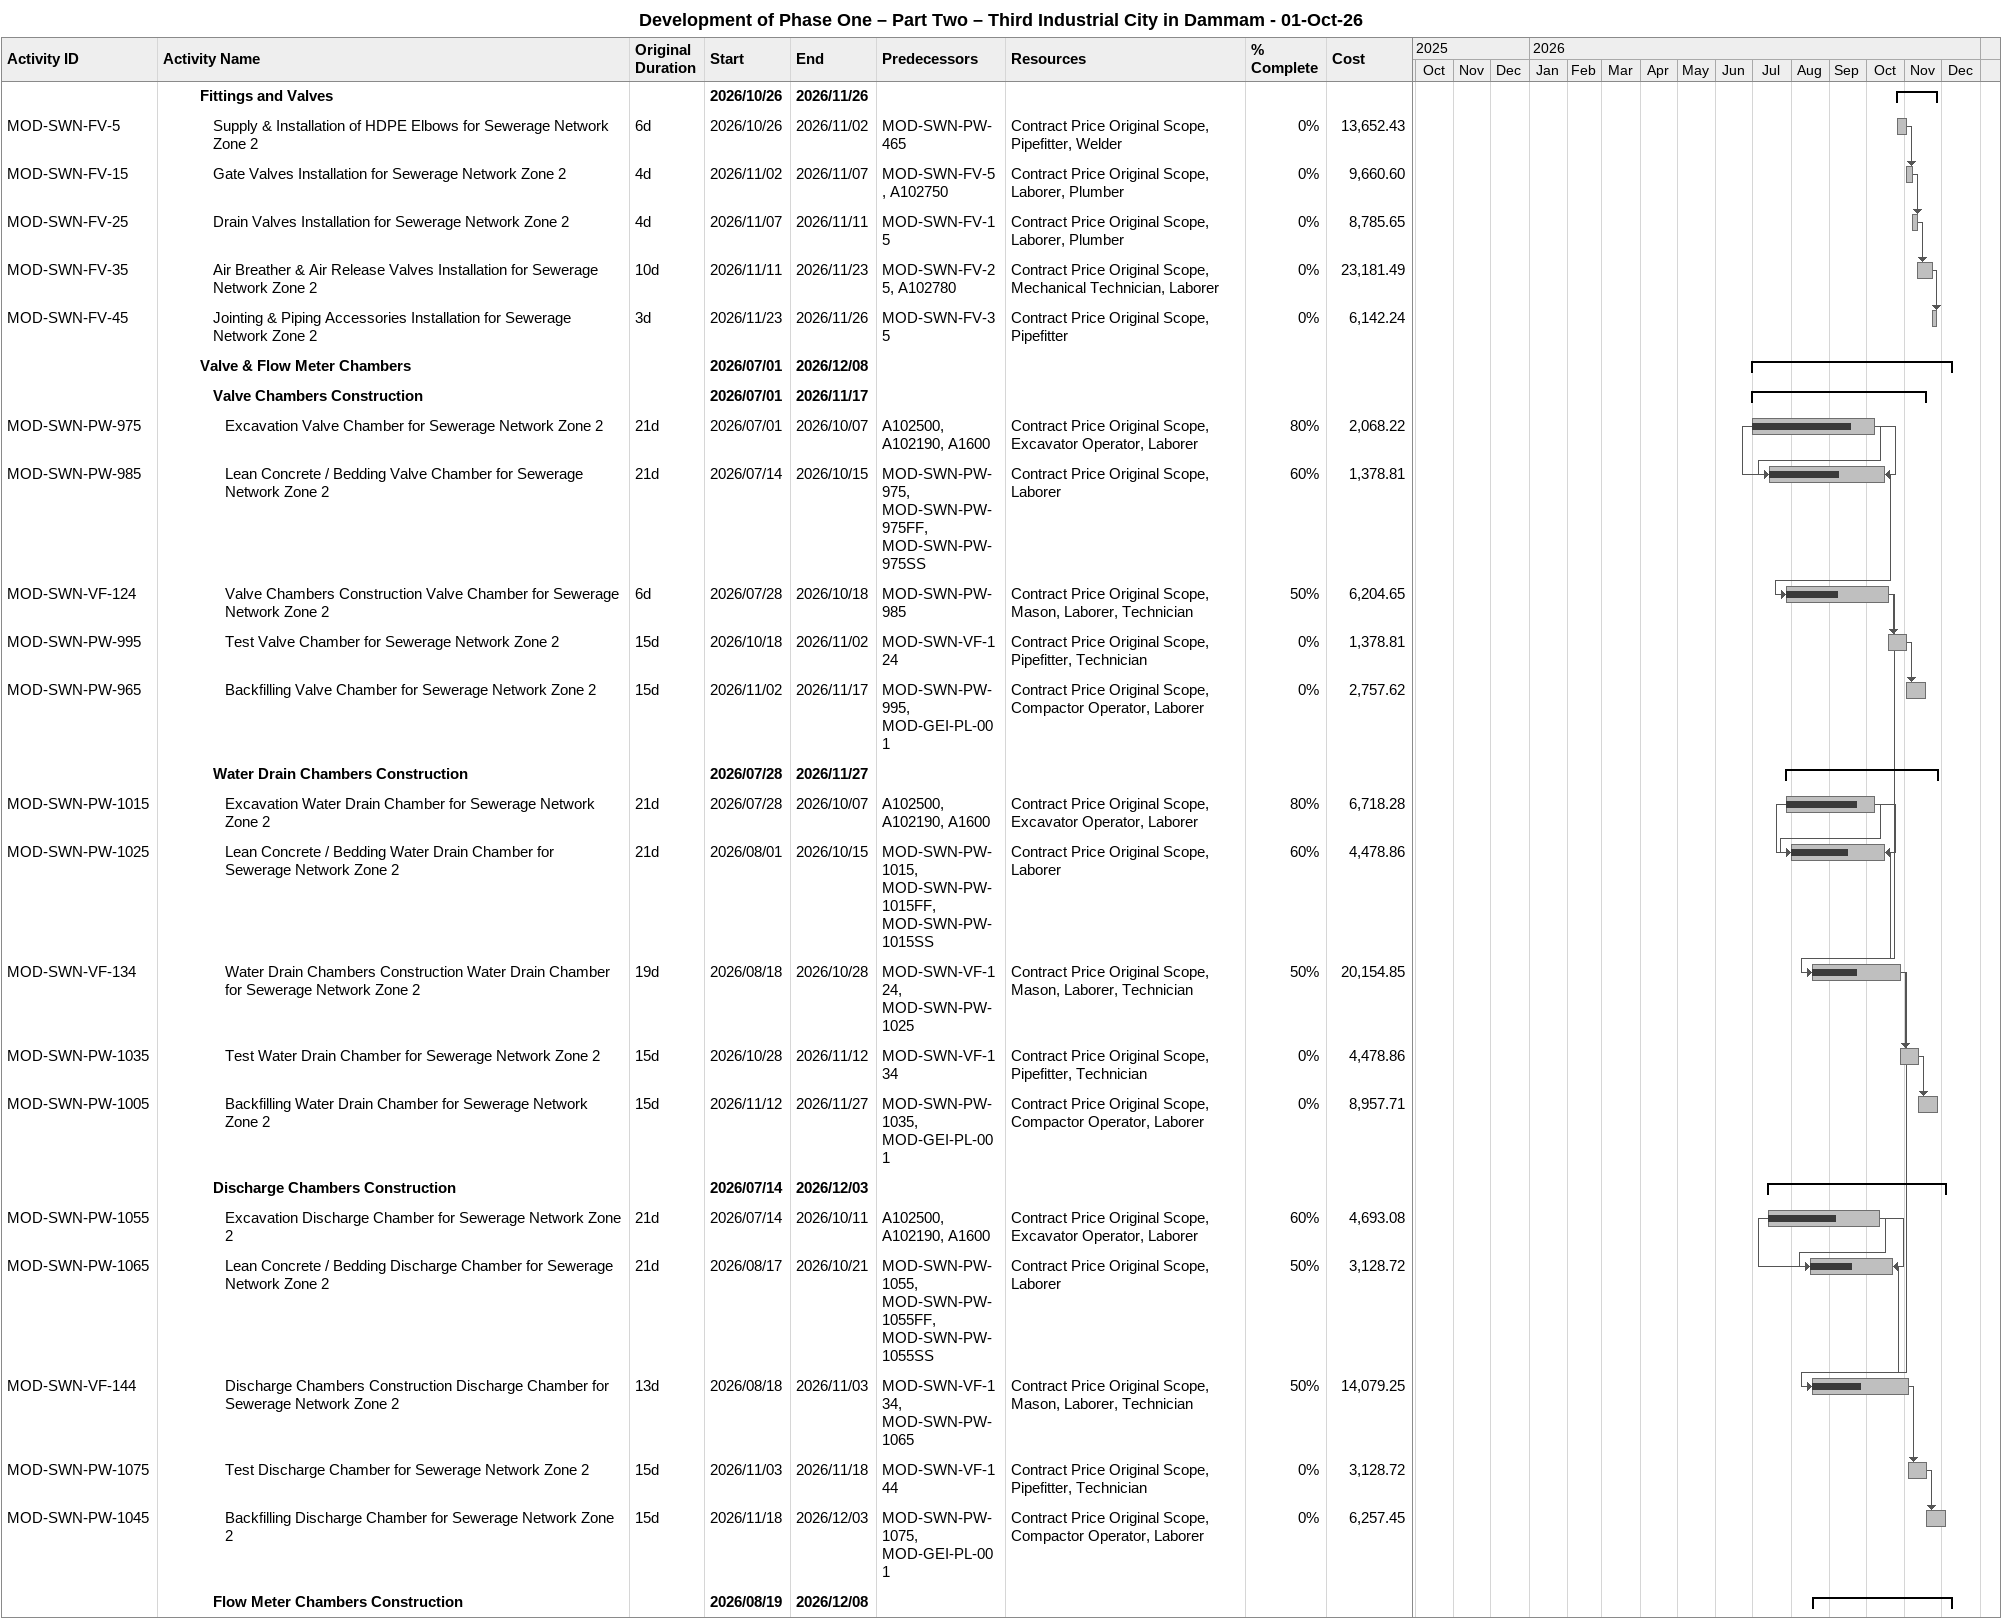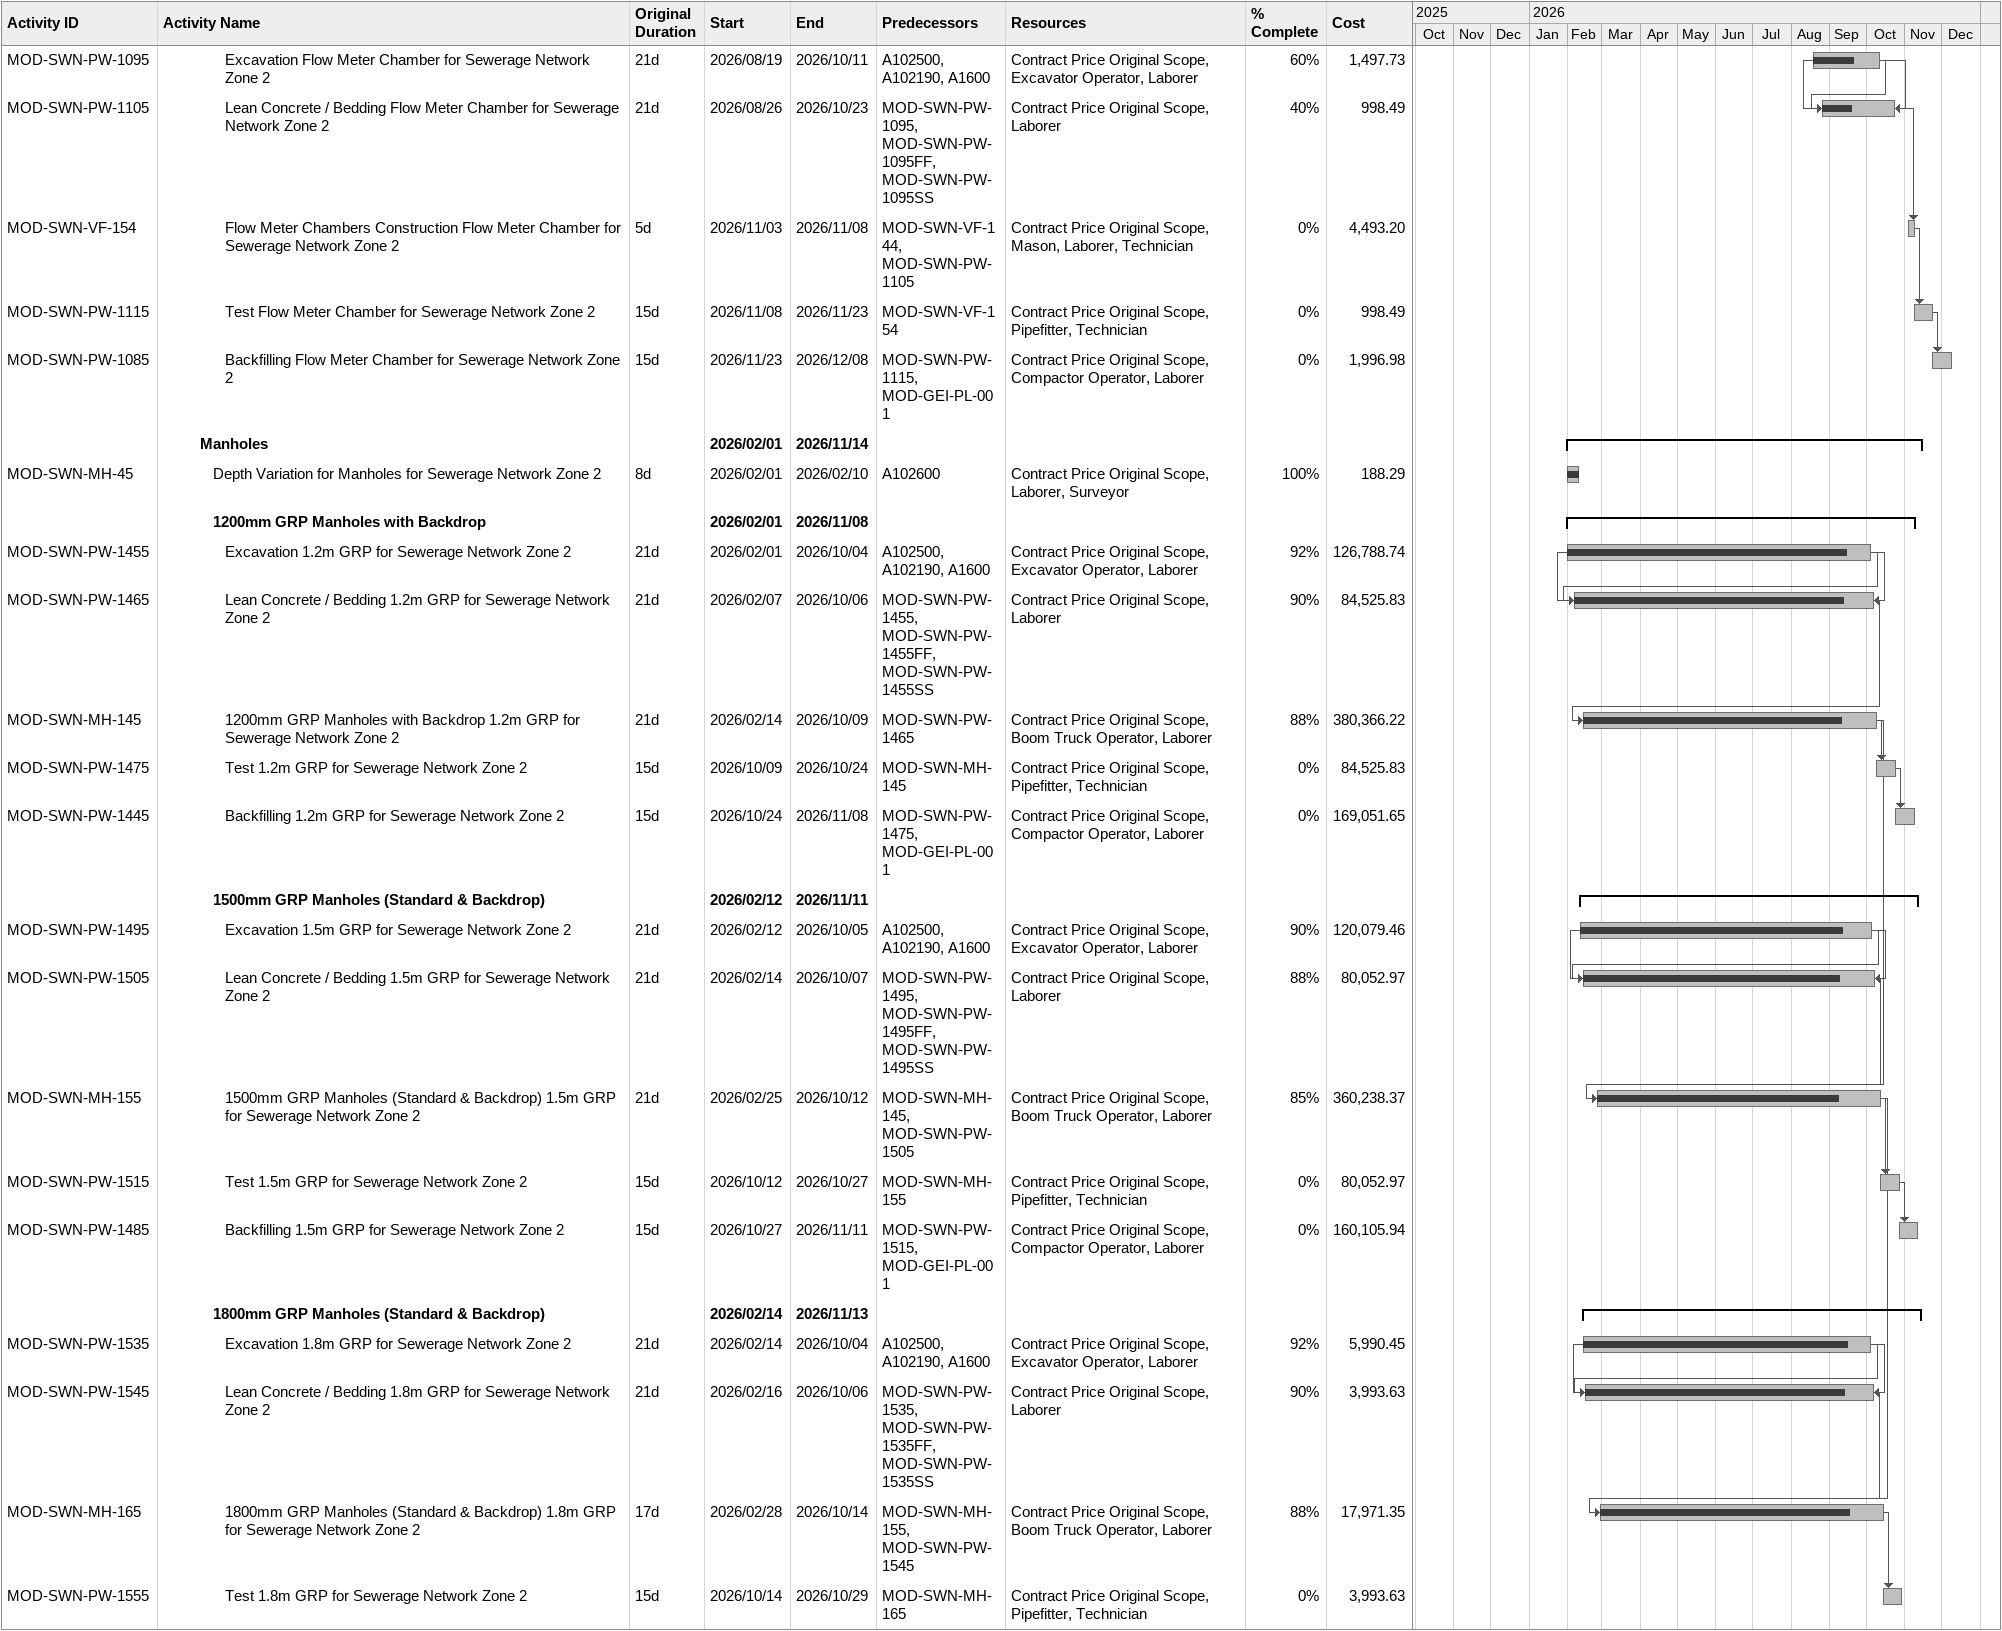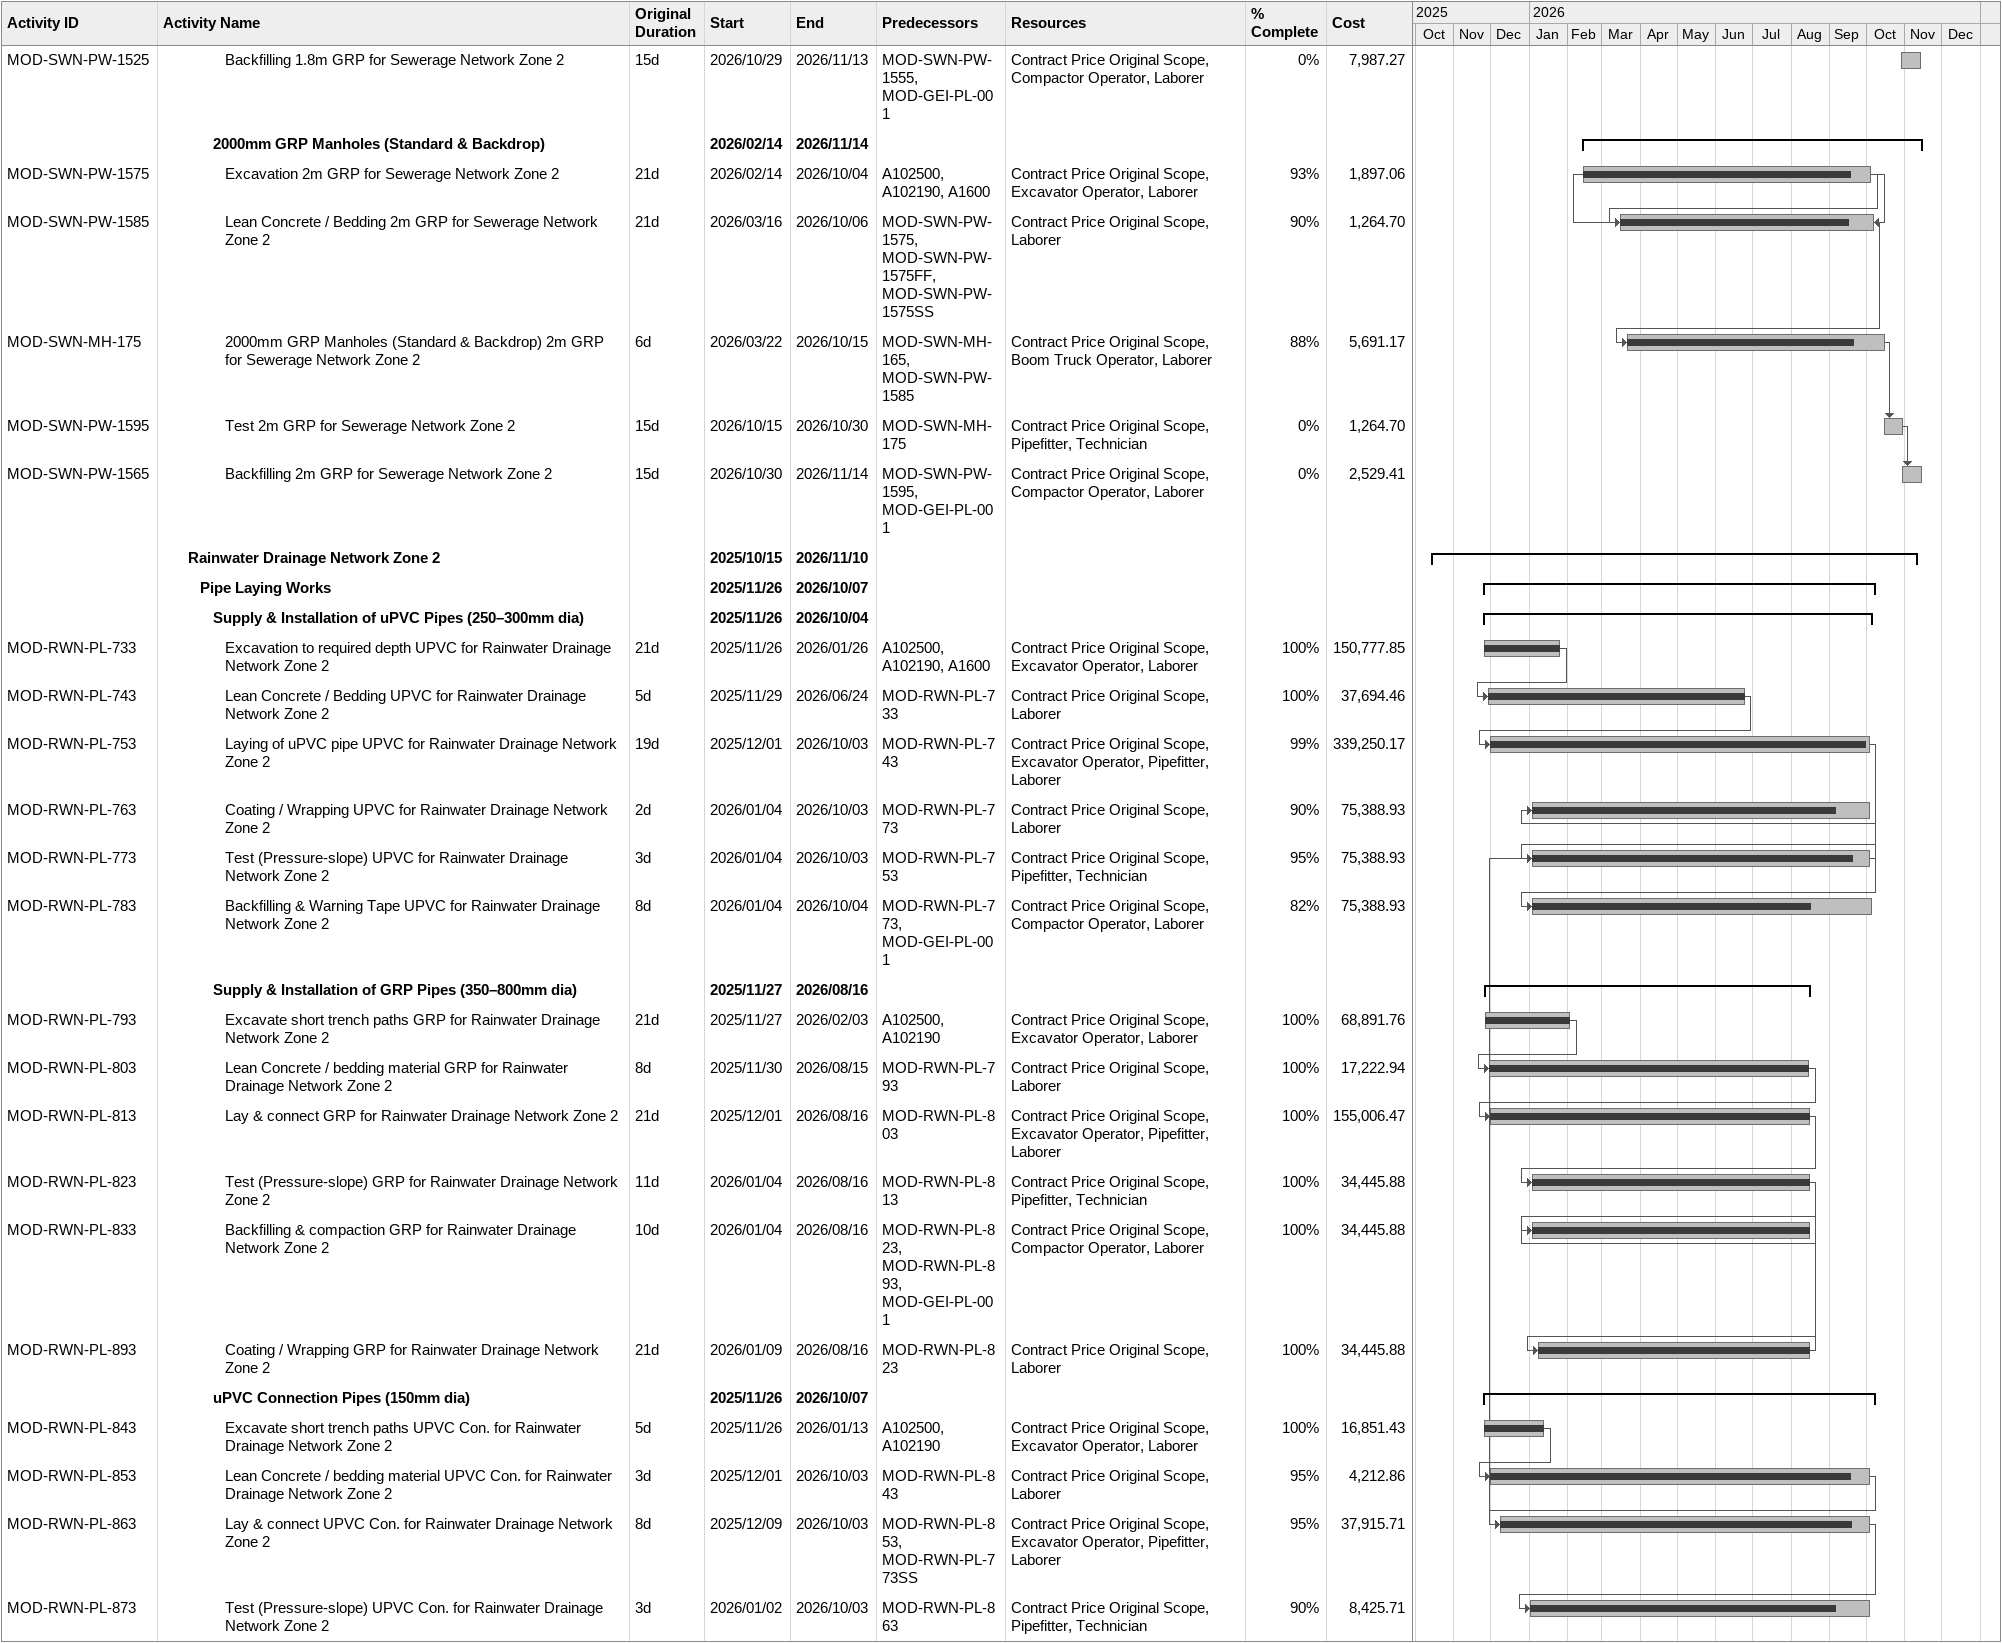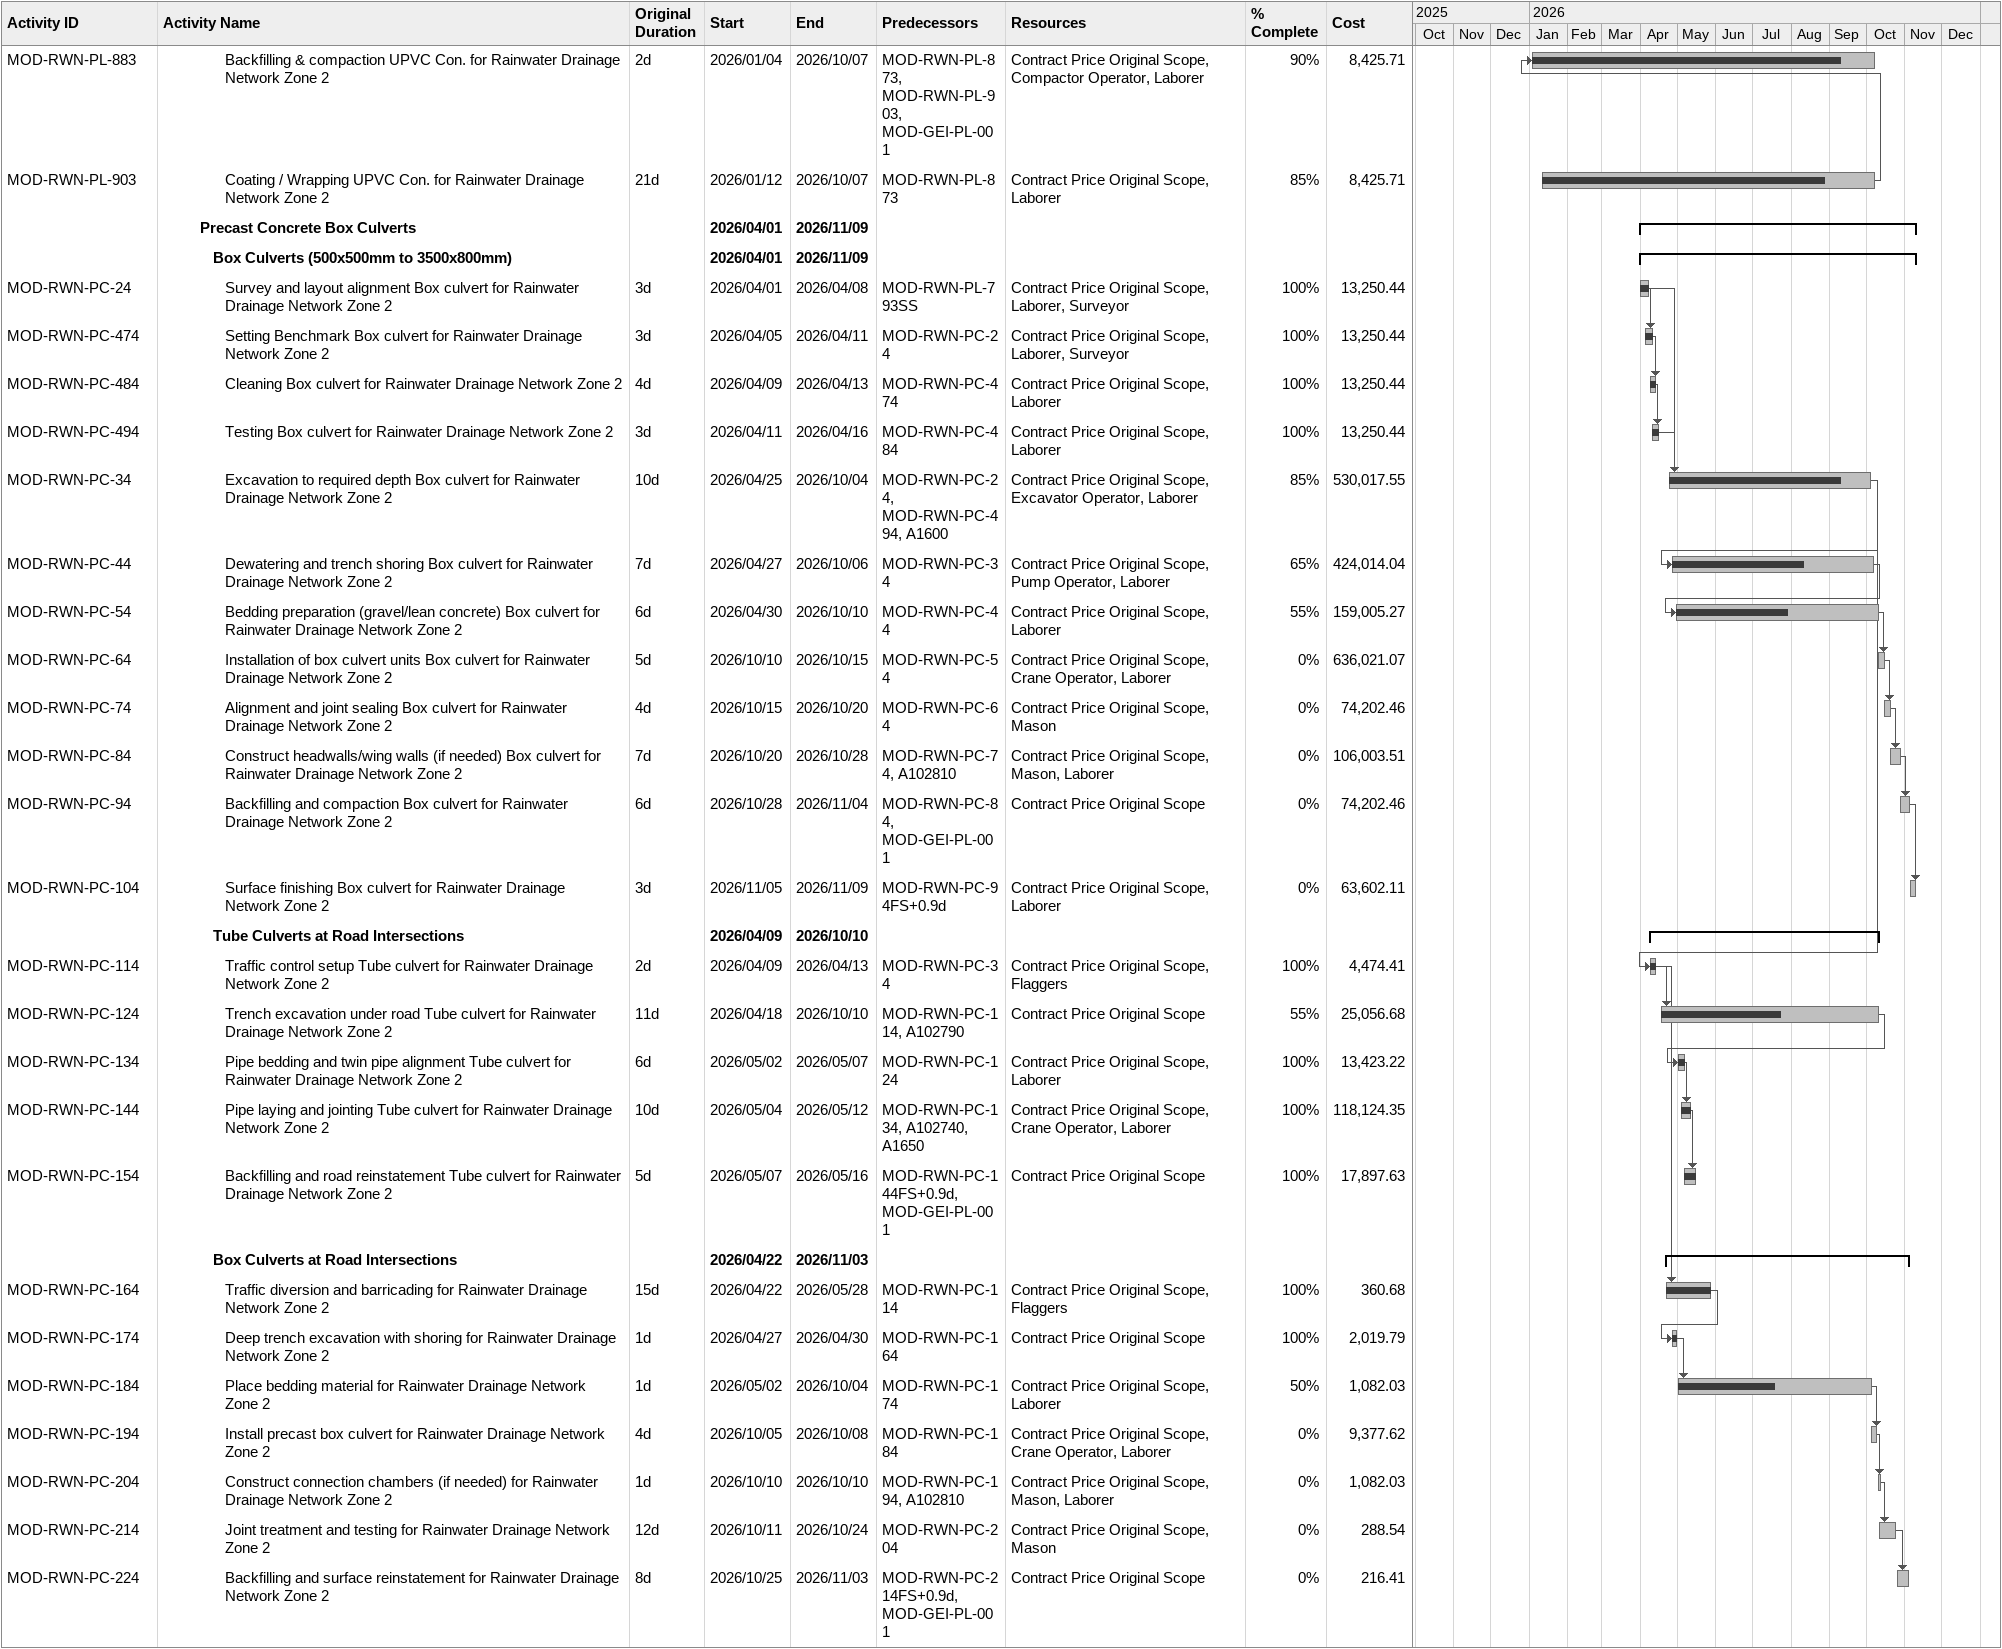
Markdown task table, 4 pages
Development of Phase One – Part Two – Third Industrial City in Dammam - 01-Oct-26

| ID | Level | Task | Original duration | Start | Finish | Predecessors | Resources | % complete | Cost |
|---|---|---|---|---|---|---|---|---|---|
|  | 4 | **Fittings and Valves** |  | 2026-10-26 | 2026-11-26 |  |  |  |  |
| MOD-SWN-FV-5 | 5 | Supply & Installation of HDPE Elbows for Sewerage Network Zone 2 | 6d | 2026-10-26 | 2026-11-02 | MOD-SWN-PW-465 | Contract Price Original Scope, Pipefitter, Welder | 0 | 13652.43 |
| MOD-SWN-FV-15 | 5 | Gate Valves Installation for Sewerage Network Zone 2 | 4d | 2026-11-02 | 2026-11-07 | MOD-SWN-FV-5, A102750 | Contract Price Original Scope, Laborer, Plumber | 0 | 9660.60 |
| MOD-SWN-FV-25 | 5 | Drain Valves Installation for Sewerage Network Zone 2 | 4d | 2026-11-07 | 2026-11-11 | MOD-SWN-FV-15 | Contract Price Original Scope, Laborer, Plumber | 0 | 8785.65 |
| MOD-SWN-FV-35 | 5 | Air Breather & Air Release Valves Installation for Sewerage Network Zone 2 | 10d | 2026-11-11 | 2026-11-23 | MOD-SWN-FV-25, A102780 | Contract Price Original Scope, Mechanical Technician, Laborer | 0 | 23181.49 |
| MOD-SWN-FV-45 | 5 | Jointing & Piping Accessories Installation for Sewerage Network Zone 2 | 3d | 2026-11-23 | 2026-11-26 | MOD-SWN-FV-35 | Contract Price Original Scope, Pipefitter | 0 | 6142.24 |
|  | 4 | **Valve & Flow Meter Chambers** |  | 2026-07-01 | 2026-12-08 |  |  |  |  |
|  | 5 | **Valve Chambers Construction** |  | 2026-07-01 | 2026-11-17 |  |  |  |  |
| MOD-SWN-PW-975 | 6 | Excavation Valve Chamber for Sewerage Network Zone 2 | 21d | 2026-07-01 | 2026-10-07 | A102500, A102190, A1600 | Contract Price Original Scope, Excavator Operator, Laborer | 80 | 2068.22 |
| MOD-SWN-PW-985 | 6 | Lean Concrete / Bedding Valve Chamber for Sewerage Network Zone 2 | 21d | 2026-07-14 | 2026-10-15 | MOD-SWN-PW-975, MOD-SWN-PW-975FF, MOD-SWN-PW-975SS | Contract Price Original Scope, Laborer | 60 | 1378.81 |
| MOD-SWN-VF-124 | 6 | Valve Chambers Construction Valve Chamber for Sewerage Network Zone 2 | 6d | 2026-07-28 | 2026-10-18 | MOD-SWN-PW-985 | Contract Price Original Scope, Mason, Laborer, Technician | 50 | 6204.65 |
| MOD-SWN-PW-995 | 6 | Test Valve Chamber for Sewerage Network Zone 2 | 15d | 2026-10-18 | 2026-11-02 | MOD-SWN-VF-124 | Contract Price Original Scope, Pipefitter, Technician | 0 | 1378.81 |
| MOD-SWN-PW-965 | 6 | Backfilling Valve Chamber for Sewerage Network Zone 2 | 15d | 2026-11-02 | 2026-11-17 | MOD-SWN-PW-995, MOD-GEI-PL-001 | Contract Price Original Scope, Compactor Operator, Laborer | 0 | 2757.62 |
|  | 5 | **Water Drain Chambers Construction** |  | 2026-07-28 | 2026-11-27 |  |  |  |  |
| MOD-SWN-PW-1015 | 6 | Excavation Water Drain Chamber for Sewerage Network Zone 2 | 21d | 2026-07-28 | 2026-10-07 | A102500, A102190, A1600 | Contract Price Original Scope, Excavator Operator, Laborer | 80 | 6718.28 |
| MOD-SWN-PW-1025 | 6 | Lean Concrete / Bedding Water Drain Chamber for Sewerage Network Zone 2 | 21d | 2026-08-01 | 2026-10-15 | MOD-SWN-PW-1015, MOD-SWN-PW-1015FF, MOD-SWN-PW-1015SS | Contract Price Original Scope, Laborer | 60 | 4478.86 |
| MOD-SWN-VF-134 | 6 | Water Drain Chambers Construction Water Drain Chamber for Sewerage Network Zone 2 | 19d | 2026-08-18 | 2026-10-28 | MOD-SWN-VF-124, MOD-SWN-PW-1025 | Contract Price Original Scope, Mason, Laborer, Technician | 50 | 20154.85 |
| MOD-SWN-PW-1035 | 6 | Test Water Drain Chamber for Sewerage Network Zone 2 | 15d | 2026-10-28 | 2026-11-12 | MOD-SWN-VF-134 | Contract Price Original Scope, Pipefitter, Technician | 0 | 4478.86 |
| MOD-SWN-PW-1005 | 6 | Backfilling Water Drain Chamber for Sewerage Network Zone 2 | 15d | 2026-11-12 | 2026-11-27 | MOD-SWN-PW-1035, MOD-GEI-PL-001 | Contract Price Original Scope, Compactor Operator, Laborer | 0 | 8957.71 |
|  | 5 | **Discharge Chambers Construction** |  | 2026-07-14 | 2026-12-03 |  |  |  |  |
| MOD-SWN-PW-1055 | 6 | Excavation Discharge Chamber for Sewerage Network Zone 2 | 21d | 2026-07-14 | 2026-10-11 | A102500, A102190, A1600 | Contract Price Original Scope, Excavator Operator, Laborer | 60 | 4693.08 |
| MOD-SWN-PW-1065 | 6 | Lean Concrete / Bedding Discharge Chamber for Sewerage Network Zone 2 | 21d | 2026-08-17 | 2026-10-21 | MOD-SWN-PW-1055, MOD-SWN-PW-1055FF, MOD-SWN-PW-1055SS | Contract Price Original Scope, Laborer | 50 | 3128.72 |
| MOD-SWN-VF-144 | 6 | Discharge Chambers Construction Discharge Chamber for Sewerage Network Zone 2 | 13d | 2026-08-18 | 2026-11-03 | MOD-SWN-VF-134, MOD-SWN-PW-1065 | Contract Price Original Scope, Mason, Laborer, Technician | 50 | 14079.25 |
| MOD-SWN-PW-1075 | 6 | Test Discharge Chamber for Sewerage Network Zone 2 | 15d | 2026-11-03 | 2026-11-18 | MOD-SWN-VF-144 | Contract Price Original Scope, Pipefitter, Technician | 0 | 3128.72 |
| MOD-SWN-PW-1045 | 6 | Backfilling Discharge Chamber for Sewerage Network Zone 2 | 15d | 2026-11-18 | 2026-12-03 | MOD-SWN-PW-1075, MOD-GEI-PL-001 | Contract Price Original Scope, Compactor Operator, Laborer | 0 | 6257.45 |
|  | 5 | **Flow Meter Chambers Construction** |  | 2026-08-19 | 2026-12-08 |  |  |  |  |
| MOD-SWN-PW-1095 | 6 | Excavation Flow Meter Chamber for Sewerage Network Zone 2 | 21d | 2026-08-19 | 2026-10-11 | A102500, A102190, A1600 | Contract Price Original Scope, Excavator Operator, Laborer | 60 | 1497.73 |
| MOD-SWN-PW-1105 | 6 | Lean Concrete / Bedding Flow Meter Chamber for Sewerage Network Zone 2 | 21d | 2026-08-26 | 2026-10-23 | MOD-SWN-PW-1095, MOD-SWN-PW-1095FF, MOD-SWN-PW-1095SS | Contract Price Original Scope, Laborer | 40 | 998.49 |
| MOD-SWN-VF-154 | 6 | Flow Meter Chambers Construction Flow Meter Chamber for Sewerage Network Zone 2 | 5d | 2026-11-03 | 2026-11-08 | MOD-SWN-VF-144, MOD-SWN-PW-1105 | Contract Price Original Scope, Mason, Laborer, Technician | 0 | 4493.20 |
| MOD-SWN-PW-1115 | 6 | Test Flow Meter Chamber for Sewerage Network Zone 2 | 15d | 2026-11-08 | 2026-11-23 | MOD-SWN-VF-154 | Contract Price Original Scope, Pipefitter, Technician | 0 | 998.49 |
| MOD-SWN-PW-1085 | 6 | Backfilling Flow Meter Chamber for Sewerage Network Zone 2 | 15d | 2026-11-23 | 2026-12-08 | MOD-SWN-PW-1115, MOD-GEI-PL-001 | Contract Price Original Scope, Compactor Operator, Laborer | 0 | 1996.98 |
|  | 4 | **Manholes** |  | 2026-02-01 | 2026-11-14 |  |  |  |  |
| MOD-SWN-MH-45 | 5 | Depth Variation for Manholes for Sewerage Network Zone 2 | 8d | 2026-02-01 | 2026-02-10 | A102600 | Contract Price Original Scope, Laborer, Surveyor | 100 | 188.29 |
|  | 5 | **1200mm GRP Manholes with Backdrop** |  | 2026-02-01 | 2026-11-08 |  |  |  |  |
| MOD-SWN-PW-1455 | 6 | Excavation 1.2m GRP for Sewerage Network Zone 2 | 21d | 2026-02-01 | 2026-10-04 | A102500, A102190, A1600 | Contract Price Original Scope, Excavator Operator, Laborer | 92 | 126788.74 |
| MOD-SWN-PW-1465 | 6 | Lean Concrete / Bedding 1.2m GRP for Sewerage Network Zone 2 | 21d | 2026-02-07 | 2026-10-06 | MOD-SWN-PW-1455, MOD-SWN-PW-1455FF, MOD-SWN-PW-1455SS | Contract Price Original Scope, Laborer | 90 | 84525.83 |
| MOD-SWN-MH-145 | 6 | 1200mm GRP Manholes with Backdrop 1.2m GRP for Sewerage Network Zone 2 | 21d | 2026-02-14 | 2026-10-09 | MOD-SWN-PW-1465 | Contract Price Original Scope, Boom Truck Operator, Laborer | 88 | 380366.22 |
| MOD-SWN-PW-1475 | 6 | Test 1.2m GRP for Sewerage Network Zone 2 | 15d | 2026-10-09 | 2026-10-24 | MOD-SWN-MH-145 | Contract Price Original Scope, Pipefitter, Technician | 0 | 84525.83 |
| MOD-SWN-PW-1445 | 6 | Backfilling 1.2m GRP for Sewerage Network Zone 2 | 15d | 2026-10-24 | 2026-11-08 | MOD-SWN-PW-1475, MOD-GEI-PL-001 | Contract Price Original Scope, Compactor Operator, Laborer | 0 | 169051.65 |
|  | 5 | **1500mm GRP Manholes (Standard & Backdrop)** |  | 2026-02-12 | 2026-11-11 |  |  |  |  |
| MOD-SWN-PW-1495 | 6 | Excavation 1.5m GRP for Sewerage Network Zone 2 | 21d | 2026-02-12 | 2026-10-05 | A102500, A102190, A1600 | Contract Price Original Scope, Excavator Operator, Laborer | 90 | 120079.46 |
| MOD-SWN-PW-1505 | 6 | Lean Concrete / Bedding 1.5m GRP for Sewerage Network Zone 2 | 21d | 2026-02-14 | 2026-10-07 | MOD-SWN-PW-1495, MOD-SWN-PW-1495FF, MOD-SWN-PW-1495SS | Contract Price Original Scope, Laborer | 88 | 80052.97 |
| MOD-SWN-MH-155 | 6 | 1500mm GRP Manholes (Standard & Backdrop) 1.5m GRP for Sewerage Network Zone 2 | 21d | 2026-02-25 | 2026-10-12 | MOD-SWN-MH-145, MOD-SWN-PW-1505 | Contract Price Original Scope, Boom Truck Operator, Laborer | 85 | 360238.37 |
| MOD-SWN-PW-1515 | 6 | Test 1.5m GRP for Sewerage Network Zone 2 | 15d | 2026-10-12 | 2026-10-27 | MOD-SWN-MH-155 | Contract Price Original Scope, Pipefitter, Technician | 0 | 80052.97 |
| MOD-SWN-PW-1485 | 6 | Backfilling 1.5m GRP for Sewerage Network Zone 2 | 15d | 2026-10-27 | 2026-11-11 | MOD-SWN-PW-1515, MOD-GEI-PL-001 | Contract Price Original Scope, Compactor Operator, Laborer | 0 | 160105.94 |
|  | 5 | **1800mm GRP Manholes (Standard & Backdrop)** |  | 2026-02-14 | 2026-11-13 |  |  |  |  |
| MOD-SWN-PW-1535 | 6 | Excavation 1.8m GRP for Sewerage Network Zone 2 | 21d | 2026-02-14 | 2026-10-04 | A102500, A102190, A1600 | Contract Price Original Scope, Excavator Operator, Laborer | 92 | 5990.45 |
| MOD-SWN-PW-1545 | 6 | Lean Concrete / Bedding 1.8m GRP for Sewerage Network Zone 2 | 21d | 2026-02-16 | 2026-10-06 | MOD-SWN-PW-1535, MOD-SWN-PW-1535FF, MOD-SWN-PW-1535SS | Contract Price Original Scope, Laborer | 90 | 3993.63 |
| MOD-SWN-MH-165 | 6 | 1800mm GRP Manholes (Standard & Backdrop) 1.8m GRP for Sewerage Network Zone 2 | 17d | 2026-02-28 | 2026-10-14 | MOD-SWN-MH-155, MOD-SWN-PW-1545 | Contract Price Original Scope, Boom Truck Operator, Laborer | 88 | 17971.35 |
| MOD-SWN-PW-1555 | 6 | Test 1.8m GRP for Sewerage Network Zone 2 | 15d | 2026-10-14 | 2026-10-29 | MOD-SWN-MH-165 | Contract Price Original Scope, Pipefitter, Technician | 0 | 3993.63 |
| MOD-SWN-PW-1525 | 6 | Backfilling 1.8m GRP for Sewerage Network Zone 2 | 15d | 2026-10-29 | 2026-11-13 | MOD-SWN-PW-1555, MOD-GEI-PL-001 | Contract Price Original Scope, Compactor Operator, Laborer | 0 | 7987.27 |
|  | 5 | **2000mm GRP Manholes (Standard & Backdrop)** |  | 2026-02-14 | 2026-11-14 |  |  |  |  |
| MOD-SWN-PW-1575 | 6 | Excavation 2m GRP for Sewerage Network Zone 2 | 21d | 2026-02-14 | 2026-10-04 | A102500, A102190, A1600 | Contract Price Original Scope, Excavator Operator, Laborer | 93 | 1897.06 |
| MOD-SWN-PW-1585 | 6 | Lean Concrete / Bedding 2m GRP for Sewerage Network Zone 2 | 21d | 2026-03-16 | 2026-10-06 | MOD-SWN-PW-1575, MOD-SWN-PW-1575FF, MOD-SWN-PW-1575SS | Contract Price Original Scope, Laborer | 90 | 1264.70 |
| MOD-SWN-MH-175 | 6 | 2000mm GRP Manholes (Standard & Backdrop) 2m GRP for Sewerage Network Zone 2 | 6d | 2026-03-22 | 2026-10-15 | MOD-SWN-MH-165, MOD-SWN-PW-1585 | Contract Price Original Scope, Boom Truck Operator, Laborer | 88 | 5691.17 |
| MOD-SWN-PW-1595 | 6 | Test 2m GRP for Sewerage Network Zone 2 | 15d | 2026-10-15 | 2026-10-30 | MOD-SWN-MH-175 | Contract Price Original Scope, Pipefitter, Technician | 0 | 1264.70 |
| MOD-SWN-PW-1565 | 6 | Backfilling 2m GRP for Sewerage Network Zone 2 | 15d | 2026-10-30 | 2026-11-14 | MOD-SWN-PW-1595, MOD-GEI-PL-001 | Contract Price Original Scope, Compactor Operator, Laborer | 0 | 2529.41 |
|  | 3 | **Rainwater Drainage Network Zone 2** |  | 2025-10-15 | 2026-11-10 |  |  |  |  |
|  | 4 | **Pipe Laying Works** |  | 2025-11-26 | 2026-10-07 |  |  |  |  |
|  | 5 | **Supply & Installation of uPVC Pipes (250–300mm dia)** |  | 2025-11-26 | 2026-10-04 |  |  |  |  |
| MOD-RWN-PL-733 | 6 | Excavation to required depth UPVC for Rainwater Drainage Network Zone 2 | 21d | 2025-11-26 | 2026-01-26 | A102500, A102190, A1600 | Contract Price Original Scope, Excavator Operator, Laborer | 100 | 150777.85 |
| MOD-RWN-PL-743 | 6 | Lean Concrete / Bedding UPVC for Rainwater Drainage Network Zone 2 | 5d | 2025-11-29 | 2026-06-24 | MOD-RWN-PL-733 | Contract Price Original Scope, Laborer | 100 | 37694.46 |
| MOD-RWN-PL-753 | 6 | Laying of uPVC pipe UPVC for Rainwater Drainage Network Zone 2 | 19d | 2025-12-01 | 2026-10-03 | MOD-RWN-PL-743 | Contract Price Original Scope, Excavator Operator, Pipefitter, Laborer | 99 | 339250.17 |
| MOD-RWN-PL-763 | 6 | Coating / Wrapping UPVC for Rainwater Drainage Network Zone 2 | 2d | 2026-01-04 | 2026-10-03 | MOD-RWN-PL-773 | Contract Price Original Scope, Laborer | 90 | 75388.93 |
| MOD-RWN-PL-773 | 6 | Test (Pressure-slope) UPVC for Rainwater Drainage Network Zone 2 | 3d | 2026-01-04 | 2026-10-03 | MOD-RWN-PL-753 | Contract Price Original Scope, Pipefitter, Technician | 95 | 75388.93 |
| MOD-RWN-PL-783 | 6 | Backfilling & Warning Tape UPVC for Rainwater Drainage Network Zone 2 | 8d | 2026-01-04 | 2026-10-04 | MOD-RWN-PL-773, MOD-GEI-PL-001 | Contract Price Original Scope, Compactor Operator, Laborer | 82 | 75388.93 |
|  | 5 | **Supply & Installation of GRP Pipes (350–800mm dia)** |  | 2025-11-27 | 2026-08-16 |  |  |  |  |
| MOD-RWN-PL-793 | 6 | Excavate short trench paths GRP for Rainwater Drainage Network Zone 2 | 21d | 2025-11-27 | 2026-02-03 | A102500, A102190 | Contract Price Original Scope, Excavator Operator, Laborer | 100 | 68891.76 |
| MOD-RWN-PL-803 | 6 | Lean Concrete / bedding material GRP for Rainwater Drainage Network Zone 2 | 8d | 2025-11-30 | 2026-08-15 | MOD-RWN-PL-793 | Contract Price Original Scope, Laborer | 100 | 17222.94 |
| MOD-RWN-PL-813 | 6 | Lay & connect GRP for Rainwater Drainage Network Zone 2 | 21d | 2025-12-01 | 2026-08-16 | MOD-RWN-PL-803 | Contract Price Original Scope, Excavator Operator, Pipefitter, Laborer | 100 | 155006.47 |
| MOD-RWN-PL-823 | 6 | Test (Pressure-slope) GRP for Rainwater Drainage Network Zone 2 | 11d | 2026-01-04 | 2026-08-16 | MOD-RWN-PL-813 | Contract Price Original Scope, Pipefitter, Technician | 100 | 34445.88 |
| MOD-RWN-PL-833 | 6 | Backfilling & compaction GRP for Rainwater Drainage Network Zone 2 | 10d | 2026-01-04 | 2026-08-16 | MOD-RWN-PL-823, MOD-RWN-PL-893, MOD-GEI-PL-001 | Contract Price Original Scope, Compactor Operator, Laborer | 100 | 34445.88 |
| MOD-RWN-PL-893 | 6 | Coating / Wrapping GRP for Rainwater Drainage Network Zone 2 | 21d | 2026-01-09 | 2026-08-16 | MOD-RWN-PL-823 | Contract Price Original Scope, Laborer | 100 | 34445.88 |
|  | 5 | **uPVC Connection Pipes (150mm dia)** |  | 2025-11-26 | 2026-10-07 |  |  |  |  |
| MOD-RWN-PL-843 | 6 | Excavate short trench paths UPVC Con. for Rainwater Drainage Network Zone 2 | 5d | 2025-11-26 | 2026-01-13 | A102500, A102190 | Contract Price Original Scope, Excavator Operator, Laborer | 100 | 16851.43 |
| MOD-RWN-PL-853 | 6 | Lean Concrete / bedding material UPVC Con. for Rainwater Drainage Network Zone 2 | 3d | 2025-12-01 | 2026-10-03 | MOD-RWN-PL-843 | Contract Price Original Scope, Laborer | 95 | 4212.86 |
| MOD-RWN-PL-863 | 6 | Lay & connect UPVC Con. for Rainwater Drainage Network Zone 2 | 8d | 2025-12-09 | 2026-10-03 | MOD-RWN-PL-853, MOD-RWN-PL-773SS | Contract Price Original Scope, Excavator Operator, Pipefitter, Laborer | 95 | 37915.71 |
| MOD-RWN-PL-873 | 6 | Test (Pressure-slope) UPVC Con. for Rainwater Drainage Network Zone 2 | 3d | 2026-01-02 | 2026-10-03 | MOD-RWN-PL-863 | Contract Price Original Scope, Pipefitter, Technician | 90 | 8425.71 |
| MOD-RWN-PL-883 | 6 | Backfilling & compaction UPVC Con. for Rainwater Drainage Network Zone 2 | 2d | 2026-01-04 | 2026-10-07 | MOD-RWN-PL-873, MOD-RWN-PL-903, MOD-GEI-PL-001 | Contract Price Original Scope, Compactor Operator, Laborer | 90 | 8425.71 |
| MOD-RWN-PL-903 | 6 | Coating / Wrapping UPVC Con. for Rainwater Drainage Network Zone 2 | 21d | 2026-01-12 | 2026-10-07 | MOD-RWN-PL-873 | Contract Price Original Scope, Laborer | 85 | 8425.71 |
|  | 4 | **Precast Concrete Box Culverts** |  | 2026-04-01 | 2026-11-09 |  |  |  |  |
|  | 5 | **Box Culverts (500x500mm to 3500x800mm)** |  | 2026-04-01 | 2026-11-09 |  |  |  |  |
| MOD-RWN-PC-24 | 6 | Survey and layout alignment Box culvert for Rainwater Drainage Network Zone 2 | 3d | 2026-04-01 | 2026-04-08 | MOD-RWN-PL-793SS | Contract Price Original Scope, Laborer, Surveyor | 100 | 13250.44 |
| MOD-RWN-PC-474 | 6 | Setting Benchmark Box culvert for Rainwater Drainage Network Zone 2 | 3d | 2026-04-05 | 2026-04-11 | MOD-RWN-PC-24 | Contract Price Original Scope, Laborer, Surveyor | 100 | 13250.44 |
| MOD-RWN-PC-484 | 6 | Cleaning Box culvert for Rainwater Drainage Network Zone 2 | 4d | 2026-04-09 | 2026-04-13 | MOD-RWN-PC-474 | Contract Price Original Scope, Laborer | 100 | 13250.44 |
| MOD-RWN-PC-494 | 6 | Testing Box culvert for Rainwater Drainage Network Zone 2 | 3d | 2026-04-11 | 2026-04-16 | MOD-RWN-PC-484 | Contract Price Original Scope, Laborer | 100 | 13250.44 |
| MOD-RWN-PC-34 | 6 | Excavation to required depth Box culvert for Rainwater Drainage Network Zone 2 | 10d | 2026-04-25 | 2026-10-04 | MOD-RWN-PC-24, MOD-RWN-PC-494, A1600 | Contract Price Original Scope, Excavator Operator, Laborer | 85 | 530017.55 |
| MOD-RWN-PC-44 | 6 | Dewatering and trench shoring Box culvert for Rainwater Drainage Network Zone 2 | 7d | 2026-04-27 | 2026-10-06 | MOD-RWN-PC-34 | Contract Price Original Scope, Pump Operator, Laborer | 65 | 424014.04 |
| MOD-RWN-PC-54 | 6 | Bedding preparation (gravel/lean concrete) Box culvert for Rainwater Drainage Network Zone 2 | 6d | 2026-04-30 | 2026-10-10 | MOD-RWN-PC-44 | Contract Price Original Scope, Laborer | 55 | 159005.27 |
| MOD-RWN-PC-64 | 6 | Installation of box culvert units Box culvert for Rainwater Drainage Network Zone 2 | 5d | 2026-10-10 | 2026-10-15 | MOD-RWN-PC-54 | Contract Price Original Scope, Crane Operator, Laborer | 0 | 636021.07 |
| MOD-RWN-PC-74 | 6 | Alignment and joint sealing Box culvert for Rainwater Drainage Network Zone 2 | 4d | 2026-10-15 | 2026-10-20 | MOD-RWN-PC-64 | Contract Price Original Scope, Mason | 0 | 74202.46 |
| MOD-RWN-PC-84 | 6 | Construct headwalls/wing walls (if needed) Box culvert for Rainwater Drainage Network Zone 2 | 7d | 2026-10-20 | 2026-10-28 | MOD-RWN-PC-74, A102810 | Contract Price Original Scope, Mason, Laborer | 0 | 106003.51 |
| MOD-RWN-PC-94 | 6 | Backfilling and compaction Box culvert for Rainwater Drainage Network Zone 2 | 6d | 2026-10-28 | 2026-11-04 | MOD-RWN-PC-84, MOD-GEI-PL-001 | Contract Price Original Scope | 0 | 74202.46 |
| MOD-RWN-PC-104 | 6 | Surface finishing Box culvert for Rainwater Drainage Network Zone 2 | 3d | 2026-11-05 | 2026-11-09 | MOD-RWN-PC-94FS+0.9d | Contract Price Original Scope, Laborer | 0 | 63602.11 |
|  | 5 | **Tube Culverts at Road Intersections** |  | 2026-04-09 | 2026-10-10 |  |  |  |  |
| MOD-RWN-PC-114 | 6 | Traffic control setup Tube culvert for Rainwater Drainage Network Zone 2 | 2d | 2026-04-09 | 2026-04-13 | MOD-RWN-PC-34 | Contract Price Original Scope, Flaggers | 100 | 4474.41 |
| MOD-RWN-PC-124 | 6 | Trench excavation under road Tube culvert for Rainwater Drainage Network Zone 2 | 11d | 2026-04-18 | 2026-10-10 | MOD-RWN-PC-114, A102790 | Contract Price Original Scope | 55 | 25056.68 |
| MOD-RWN-PC-134 | 6 | Pipe bedding and twin pipe alignment Tube culvert for Rainwater Drainage Network Zone 2 | 6d | 2026-05-02 | 2026-05-07 | MOD-RWN-PC-124 | Contract Price Original Scope, Laborer | 100 | 13423.22 |
| MOD-RWN-PC-144 | 6 | Pipe laying and jointing Tube culvert for Rainwater Drainage Network Zone 2 | 10d | 2026-05-04 | 2026-05-12 | MOD-RWN-PC-134, A102740, A1650 | Contract Price Original Scope, Crane Operator, Laborer | 100 | 118124.35 |
| MOD-RWN-PC-154 | 6 | Backfilling and road reinstatement Tube culvert for Rainwater Drainage Network Zone 2 | 5d | 2026-05-07 | 2026-05-16 | MOD-RWN-PC-144FS+0.9d, MOD-GEI-PL-001 | Contract Price Original Scope | 100 | 17897.63 |
|  | 5 | **Box Culverts at Road Intersections** |  | 2026-04-22 | 2026-11-03 |  |  |  |  |
| MOD-RWN-PC-164 | 6 | Traffic diversion and barricading for Rainwater Drainage Network Zone 2 | 15d | 2026-04-22 | 2026-05-28 | MOD-RWN-PC-114 | Contract Price Original Scope, Flaggers | 100 | 360.68 |
| MOD-RWN-PC-174 | 6 | Deep trench excavation with shoring for Rainwater Drainage Network Zone 2 | 1d | 2026-04-27 | 2026-04-30 | MOD-RWN-PC-164 | Contract Price Original Scope | 100 | 2019.79 |
| MOD-RWN-PC-184 | 6 | Place bedding material for Rainwater Drainage Network Zone 2 | 1d | 2026-05-02 | 2026-10-04 | MOD-RWN-PC-174 | Contract Price Original Scope, Laborer | 50 | 1082.03 |
| MOD-RWN-PC-194 | 6 | Install precast box culvert for Rainwater Drainage Network Zone 2 | 4d | 2026-10-05 | 2026-10-08 | MOD-RWN-PC-184 | Contract Price Original Scope, Crane Operator, Laborer | 0 | 9377.62 |
| MOD-RWN-PC-204 | 6 | Construct connection chambers (if needed) for Rainwater Drainage Network Zone 2 | 1d | 2026-10-10 | 2026-10-10 | MOD-RWN-PC-194, A102810 | Contract Price Original Scope, Mason, Laborer | 0 | 1082.03 |
| MOD-RWN-PC-214 | 6 | Joint treatment and testing for Rainwater Drainage Network Zone 2 | 12d | 2026-10-11 | 2026-10-24 | MOD-RWN-PC-204 | Contract Price Original Scope, Mason | 0 | 288.54 |
| MOD-RWN-PC-224 | 6 | Backfilling and surface reinstatement for Rainwater Drainage Network Zone 2 | 8d | 2026-10-25 | 2026-11-03 | MOD-RWN-PC-214FS+0.9d, MOD-GEI-PL-001 | Contract Price Original Scope | 0 | 216.41 |
